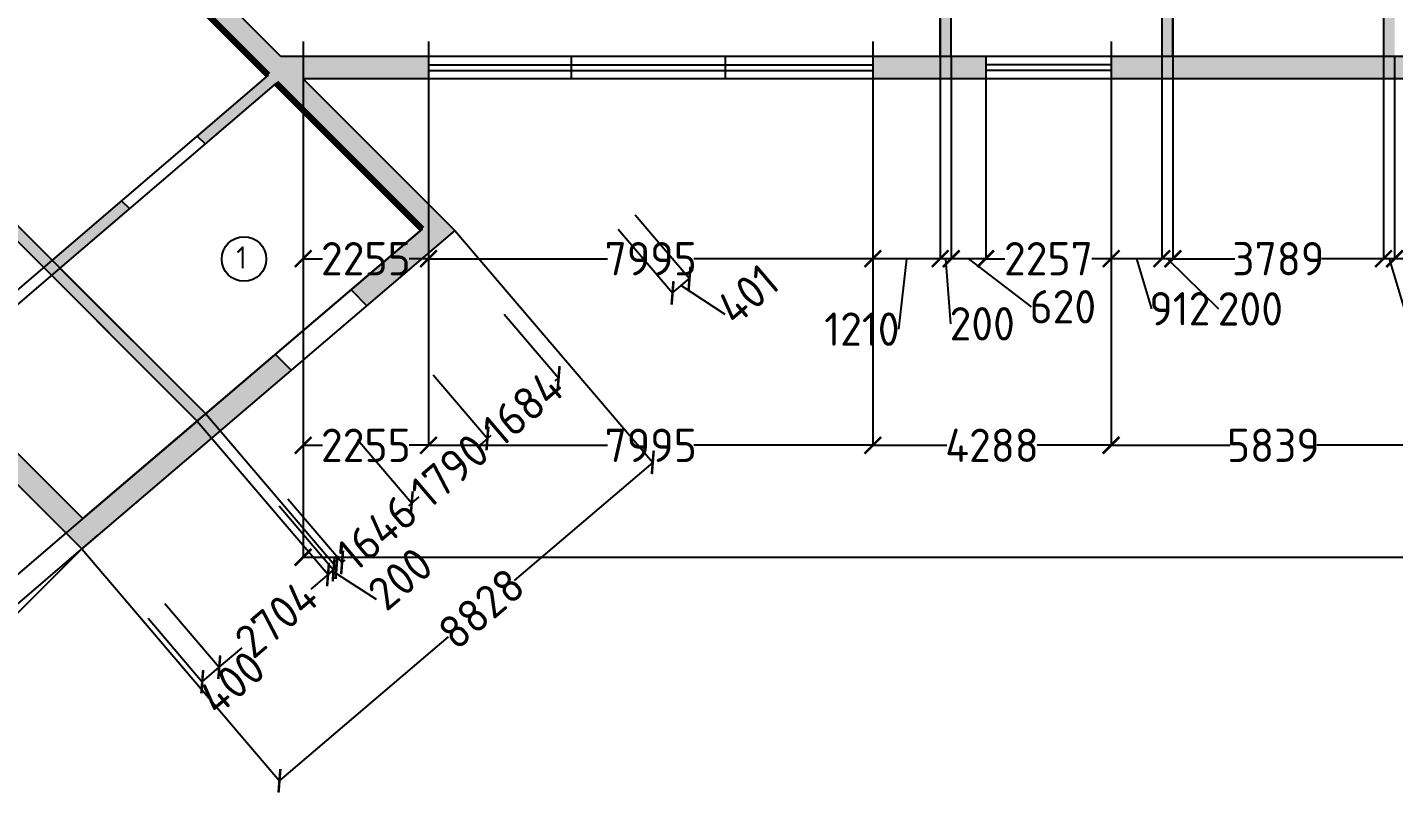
# Model space of a CAD drawing. Header units: millimetres. Extents: x 1 to 862718, y -200795 to 126771.
# Drawn here: x 263907 to 288492, y -80626 to -66857 of the extents above; entities that cross this region are included whole.
import ezdxf

# ---------------------------------------------------------------- set-up
doc = ezdxf.new("R2010")
doc.units = ezdxf.units.MM
doc.header["$MEASUREMENT"] = 0
doc.styles.get("Standard").update_dxf_attribs({"font": 'GOST Common.ttf'})
doc.dimstyles.new('GOST', dxfattribs={"dimtxt": 600, "dimasz": 300, "dimexe": 0.18, "dimexo": 0.0625, "dimgap": 0.09, "dimtad": 0, "dimdec": 0, "dimzin": 0, "dimdsep": 46, "dimtxsty": 'Standard', "dimblk": 'ARCHTICK', "dimcen": 0.09, "dimadec": 0, "dimazin": 0, "dimtfac": 1, "dimtdec": 0, "dimtofl": 0, "dimtmove": 0, "dimatfit": 3, "dimldrblk": 'ARCHTICK', "dimfxl": 1, "dimtolj": 1, "dimtzin": 0, "dimarcsym": 0})

# ---------------------------------------------------------------- blocks, each defined once
blk = doc.blocks.new('_ArchTick')
at = {"color": 0, "linetype": 'ByBlock', "const_width": 0.15}
blk.add_lwpolyline([(-0.5, -0.5), (0.5, 0.5)], dxfattribs=at)
blk = doc.blocks.new('*D70')
at = {"color": 0, "lineweight": -2, "transparency": 16777216}
for p, q in [((264907, -75696), (262274, -77942)), ((265167, -76000), (262533, -78247)), ((262274, -77942), (262534, -78247)), ((262534, -78247), (262728, -78475))]:
    blk.add_line(p, q, dxfattribs=at)
at = {"layer": 'Defpoints', "color": 0, "transparency": 16777216}
for p in [(264907, -75696), (265167, -76000), (262274, -77942)]:
    blk.add_point(p, dxfattribs=at)
at = {"color": 0, "lineweight": -2, "transparency": 16777216, "xscale": 300, "yscale": 300, "zscale": 300}
for p, rotation in [((262274, -77942), 130.4622274920929), ((262534, -78247), 310.4622274920929)]:
    blk.add_blockref('_ArchTick', p, dxfattribs=dict(at, rotation=rotation))
at = {"color": 0, "transparency": 16777216, "insert": (263118, -78931), "char_height": 600, "attachment_point": 5, "rotation": 310.4622}
blk.add_mtext('\\A1;400', dxfattribs=at)
blk = doc.blocks.new('*D71')
at = {"color": 0, "lineweight": -2, "transparency": 16777216}
for p, q in [((264495, -71188), (259874, -75130)), ((259874, -75130), (260567, -75943)), ((264907, -75696), (262273, -77943)), ((262273, -77943), (261580, -77130))]:
    blk.add_line(p, q, dxfattribs=at)
at = {"layer": 'Defpoints', "color": 0, "transparency": 16777216}
for p in [(264495, -71188), (259874, -75130), (264907, -75696)]:
    blk.add_point(p, dxfattribs=at)
at = {"color": 0, "lineweight": -2, "transparency": 16777216, "xscale": 300, "yscale": 300, "zscale": 300}
for p, rotation in [((259874, -75130), 130.4622274923378), ((262273, -77943), 310.4622274923378)]:
    blk.add_blockref('_ArchTick', p, dxfattribs=dict(at, rotation=rotation))
at = {"color": 0, "transparency": 16777216, "insert": (261073, -76536), "char_height": 600, "attachment_point": 5, "rotation": 310.4622}
blk.add_mtext('\\A1;3698', dxfattribs=at)
blk = doc.blocks.new('*D72')
at = {"color": 0, "lineweight": -2, "transparency": 16777216}
for p, q in [((264354, -71047), (259744, -74978)), ((264495, -71188), (259874, -75130)), ((259874, -75130), (259744, -74978)), ((259809, -75054), (259299, -75844)), ((259299, -75844), (259300, -75844))]:
    blk.add_line(p, q, dxfattribs=at)
at = {"layer": 'Defpoints', "color": 0, "transparency": 16777216}
for p in [(264354, -71047), (264495, -71188), (259744, -74978)]:
    blk.add_point(p, dxfattribs=at)
at = {"color": 0, "lineweight": -2, "transparency": 16777216, "xscale": 300, "yscale": 300, "zscale": 300}
for p, rotation in [((259744, -74978), 130.4622274923378), ((259874, -75130), 310.4622274923378)]:
    blk.add_blockref('_ArchTick', p, dxfattribs=dict(at, rotation=rotation))
at = {"color": 0, "transparency": 16777216, "insert": (259669, -76278), "char_height": 600, "attachment_point": 5, "rotation": 310.4622}
blk.add_mtext('\\A1;200', dxfattribs=at)
blk = doc.blocks.new('*D73')
at = {"color": 0, "lineweight": -2, "transparency": 16777216}
for p, q in [((260604, -67581), (256454, -71121)), ((264354, -71047), (259744, -74978)), ((256454, -71120), (257593, -72456)), ((259744, -74978), (258606, -73643))]:
    blk.add_line(p, q, dxfattribs=at)
at = {"layer": 'Defpoints', "color": 0, "transparency": 16777216}
for p in [(260604, -67581), (264354, -71047), (256454, -71120)]:
    blk.add_point(p, dxfattribs=at)
at = {"color": 0, "lineweight": -2, "transparency": 16777216, "xscale": 300, "yscale": 300, "zscale": 300}
for p, rotation in [((256454, -71120), 130.4622274923378), ((259744, -74978), 310.4622274923378)]:
    blk.add_blockref('_ArchTick', p, dxfattribs=dict(at, rotation=rotation))
at = {"color": 0, "transparency": 16777216, "insert": (258099, -73049), "char_height": 600, "attachment_point": 5, "rotation": 310.4622}
blk.add_mtext('\\A1;5070', dxfattribs=at)
blk = doc.blocks.new('*D75')
at = {"color": 0, "lineweight": -2, "transparency": 16777216}
for p, q in [((256426, -67781), (253185, -71021)), ((253186, -71021), (256779, -74614)), ((261645, -79481), (258052, -75887)), ((264886, -76240), (261645, -79481))]:
    blk.add_line(p, q, dxfattribs=at)
at = {"layer": 'Defpoints', "color": 0, "transparency": 16777216}
for p in [(256426, -67780), (253186, -71021), (264886, -76240)]:
    blk.add_point(p, dxfattribs=at)
at = {"color": 0, "lineweight": -2, "transparency": 16777216, "xscale": 300, "yscale": 300, "zscale": 300}
for p, rotation in [((253186, -71021), 135), ((261645, -79481), 315)]:
    blk.add_blockref('_ArchTick', p, dxfattribs=dict(at, rotation=rotation))
at = {"color": 0, "transparency": 16777216, "insert": (257415, -75251), "char_height": 600, "attachment_point": 5, "rotation": 315}
blk.add_mtext('\\A1;11964', dxfattribs=at)
blk = doc.blocks.new('*D100')
at = {"color": 0, "lineweight": -2, "transparency": 16777216}
for p, q in [((288509, -67381), (288509, -71019)), ((289247, -67381), (289247, -71019)), ((289247, -71019), (288509, -71019)), ((288878, -71019), (290104, -71815)), ((290104, -71815), (290104, -71815))]:
    blk.add_line(p, q, dxfattribs=at)
at = {"layer": 'Defpoints', "color": 0, "transparency": 16777216}
for p in [(288509, -67380), (289247, -67380), (288509, -71019)]:
    blk.add_point(p, dxfattribs=at)
at = {"color": 0, "lineweight": -2, "transparency": 16777216, "xscale": 300, "yscale": 300, "zscale": 300, "rotation": 180}
blk.add_blockref('_ArchTick', (288509, -71019), dxfattribs=at)
at = {"color": 0, "lineweight": -2, "transparency": 16777216, "xscale": 300, "yscale": 300, "zscale": 300}
blk.add_blockref('_ArchTick', (289247, -71019), dxfattribs=at)
at = {"color": 0, "transparency": 16777216, "insert": (290673, -71815), "char_height": 600, "attachment_point": 5}
blk.add_mtext('\\A1;738', dxfattribs=at)
blk = doc.blocks.new('*D101')
at = {"color": 0, "lineweight": -2, "transparency": 16777216}
for p, q in [((288309, -67381), (288309, -71019)), ((288509, -67381), (288509, -71019)), ((288509, -71019), (288309, -71019)), ((288409, -71019), (288679, -71919)), ((288679, -71919), (288679, -71919))]:
    blk.add_line(p, q, dxfattribs=at)
at = {"layer": 'Defpoints', "color": 0, "transparency": 16777216}
for p in [(288309, -67380), (288509, -67380), (288309, -71019)]:
    blk.add_point(p, dxfattribs=at)
at = {"color": 0, "lineweight": -2, "transparency": 16777216, "xscale": 300, "yscale": 300, "zscale": 300, "rotation": 180}
blk.add_blockref('_ArchTick', (288309, -71019), dxfattribs=at)
at = {"color": 0, "lineweight": -2, "transparency": 16777216, "xscale": 300, "yscale": 300, "zscale": 300}
blk.add_blockref('_ArchTick', (288509, -71019), dxfattribs=at)
at = {"color": 0, "transparency": 16777216, "insert": (289249, -71919), "char_height": 600, "attachment_point": 5}
blk.add_mtext('\\A1;200', dxfattribs=at)
blk = doc.blocks.new('*D102')
at = {"color": 0, "lineweight": -2, "transparency": 16777216}
for p, q in [((284520, -67381), (284520, -71019)), ((288309, -67381), (288309, -71019)), ((284520, -71019), (285634, -71019)), ((288309, -71019), (287195, -71019))]:
    blk.add_line(p, q, dxfattribs=at)
at = {"layer": 'Defpoints', "color": 0, "transparency": 16777216}
for p in [(284520, -67380), (288309, -67380), (284520, -71019)]:
    blk.add_point(p, dxfattribs=at)
at = {"color": 0, "lineweight": -2, "transparency": 16777216, "xscale": 300, "yscale": 300, "zscale": 300, "rotation": 180}
blk.add_blockref('_ArchTick', (284520, -71019), dxfattribs=at)
at = {"color": 0, "lineweight": -2, "transparency": 16777216, "xscale": 300, "yscale": 300, "zscale": 300}
blk.add_blockref('_ArchTick', (288309, -71019), dxfattribs=at)
at = {"color": 0, "transparency": 16777216, "insert": (286415, -71019), "char_height": 600, "attachment_point": 5}
blk.add_mtext('\\A1;3789', dxfattribs=at)
blk = doc.blocks.new('*D103')
at = {"color": 0, "lineweight": -2, "transparency": 16777216}
for p, q in [((284320, -67381), (284320, -71019)), ((284520, -67381), (284520, -71019)), ((284520, -71019), (284320, -71019)), ((284420, -71019), (285343, -71922)), ((285343, -71922), (285343, -71922))]:
    blk.add_line(p, q, dxfattribs=at)
at = {"layer": 'Defpoints', "color": 0, "transparency": 16777216}
for p in [(284320, -67380), (284520, -67380), (284320, -71019)]:
    blk.add_point(p, dxfattribs=at)
at = {"color": 0, "lineweight": -2, "transparency": 16777216, "xscale": 300, "yscale": 300, "zscale": 300, "rotation": 180}
blk.add_blockref('_ArchTick', (284320, -71019), dxfattribs=at)
at = {"color": 0, "lineweight": -2, "transparency": 16777216, "xscale": 300, "yscale": 300, "zscale": 300}
blk.add_blockref('_ArchTick', (284520, -71019), dxfattribs=at)
at = {"color": 0, "transparency": 16777216, "insert": (285914, -71922), "char_height": 600, "attachment_point": 5}
blk.add_mtext('\\A1;200', dxfattribs=at)
blk = doc.blocks.new('*D104')
at = {"color": 0, "lineweight": -2, "transparency": 16777216}
for p, q in [((283408, -67381), (283408, -71019)), ((284320, -67381), (284320, -71019)), ((284320, -71019), (283408, -71019)), ((283864, -71019), (284134, -71919)), ((284134, -71919), (284135, -71919))]:
    blk.add_line(p, q, dxfattribs=at)
at = {"layer": 'Defpoints', "color": 0, "transparency": 16777216}
for p in [(283408, -67380), (284320, -67380), (283408, -71019)]:
    blk.add_point(p, dxfattribs=at)
at = {"color": 0, "lineweight": -2, "transparency": 16777216, "xscale": 300, "yscale": 300, "zscale": 300, "rotation": 180}
blk.add_blockref('_ArchTick', (283408, -71019), dxfattribs=at)
at = {"color": 0, "lineweight": -2, "transparency": 16777216, "xscale": 300, "yscale": 300, "zscale": 300}
blk.add_blockref('_ArchTick', (284320, -71019), dxfattribs=at)
at = {"color": 0, "transparency": 16777216, "insert": (284645, -71919), "char_height": 600, "attachment_point": 5}
blk.add_mtext('\\A1;912', dxfattribs=at)
blk = doc.blocks.new('*D105')
at = {"color": 0, "lineweight": -2, "transparency": 16777216}
for p, q in [((281151, -67377), (281151, -71019)), ((283408, -67381), (283408, -71019)), ((281151, -71019), (281498, -71019)), ((283408, -71019), (283062, -71019))]:
    blk.add_line(p, q, dxfattribs=at)
at = {"layer": 'Defpoints', "color": 0, "transparency": 16777216}
for p in [(281151, -67377), (283408, -67380), (281151, -71019)]:
    blk.add_point(p, dxfattribs=at)
at = {"color": 0, "lineweight": -2, "transparency": 16777216, "xscale": 300, "yscale": 300, "zscale": 300, "rotation": 180}
blk.add_blockref('_ArchTick', (281151, -71019), dxfattribs=at)
at = {"color": 0, "lineweight": -2, "transparency": 16777216, "xscale": 300, "yscale": 300, "zscale": 300}
blk.add_blockref('_ArchTick', (283408, -71019), dxfattribs=at)
at = {"color": 0, "transparency": 16777216, "insert": (282280, -71019), "char_height": 600, "attachment_point": 5}
blk.add_mtext('\\A1;2257', dxfattribs=at)
blk = doc.blocks.new('*D106')
at = {"color": 0, "lineweight": -2, "transparency": 16777216}
for p, q in [((280531, -67381), (280531, -71019)), ((281151, -67377), (281151, -71019)), ((281151, -71019), (280531, -71019)), ((280841, -71019), (281970, -71884)), ((281970, -71884), (281970, -71884))]:
    blk.add_line(p, q, dxfattribs=at)
at = {"layer": 'Defpoints', "color": 0, "transparency": 16777216}
for p in [(280531, -67380), (281151, -67377), (280531, -71019)]:
    blk.add_point(p, dxfattribs=at)
at = {"color": 0, "lineweight": -2, "transparency": 16777216, "xscale": 300, "yscale": 300, "zscale": 300, "rotation": 180}
blk.add_blockref('_ArchTick', (280531, -71019), dxfattribs=at)
at = {"color": 0, "lineweight": -2, "transparency": 16777216, "xscale": 300, "yscale": 300, "zscale": 300}
blk.add_blockref('_ArchTick', (281151, -71019), dxfattribs=at)
at = {"color": 0, "transparency": 16777216, "insert": (282540, -71884), "char_height": 600, "attachment_point": 5}
blk.add_mtext('\\A1;620', dxfattribs=at)
blk = doc.blocks.new('*D107')
at = {"color": 0, "lineweight": -2, "transparency": 16777216}
for p, q in [((280331, -67381), (280331, -71019)), ((280531, -67381), (280531, -71019)), ((280531, -71019), (280331, -71019)), ((280431, -71019), (280519, -72190)), ((280519, -72190), (280519, -72190))]:
    blk.add_line(p, q, dxfattribs=at)
at = {"layer": 'Defpoints', "color": 0, "transparency": 16777216}
for p in [(280331, -67380), (280531, -67380), (280331, -71019)]:
    blk.add_point(p, dxfattribs=at)
at = {"color": 0, "lineweight": -2, "transparency": 16777216, "xscale": 300, "yscale": 300, "zscale": 300, "rotation": 180}
blk.add_blockref('_ArchTick', (280331, -71019), dxfattribs=at)
at = {"color": 0, "lineweight": -2, "transparency": 16777216, "xscale": 300, "yscale": 300, "zscale": 300}
blk.add_blockref('_ArchTick', (280531, -71019), dxfattribs=at)
at = {"color": 0, "transparency": 16777216, "insert": (281089, -72190), "char_height": 600, "attachment_point": 5}
blk.add_mtext('\\A1;200', dxfattribs=at)
blk = doc.blocks.new('*D108')
at = {"color": 0, "lineweight": -2, "transparency": 16777216}
for p, q in [((279121, -67381), (279121, -71019)), ((280331, -67381), (280331, -71019)), ((280331, -71019), (279121, -71019)), ((279726, -71019), (279584, -72286)), ((279584, -72286), (279584, -72286))]:
    blk.add_line(p, q, dxfattribs=at)
at = {"layer": 'Defpoints', "color": 0, "transparency": 16777216}
for p in [(279121, -67380), (280331, -67380), (279121, -71019)]:
    blk.add_point(p, dxfattribs=at)
at = {"color": 0, "lineweight": -2, "transparency": 16777216, "xscale": 300, "yscale": 300, "zscale": 300, "rotation": 180}
blk.add_blockref('_ArchTick', (279121, -71019), dxfattribs=at)
at = {"color": 0, "lineweight": -2, "transparency": 16777216, "xscale": 300, "yscale": 300, "zscale": 300}
blk.add_blockref('_ArchTick', (280331, -71019), dxfattribs=at)
at = {"color": 0, "transparency": 16777216, "insert": (278924, -72286), "char_height": 600, "attachment_point": 5}
blk.add_mtext('\\A1;1210', dxfattribs=at)
blk = doc.blocks.new('*D109')
at = {"color": 0, "lineweight": -2, "transparency": 16777216}
for p, q in [((279121, -67381), (279121, -71019)), ((271126, -67781), (271126, -71019)), ((271126, -71019), (274345, -71019)), ((279121, -71019), (275902, -71019))]:
    blk.add_line(p, q, dxfattribs=at)
at = {"layer": 'Defpoints', "color": 0, "transparency": 16777216}
for p in [(279121, -67380), (271126, -67780), (271126, -71019)]:
    blk.add_point(p, dxfattribs=at)
at = {"color": 0, "lineweight": -2, "transparency": 16777216, "xscale": 300, "yscale": 300, "zscale": 300, "rotation": 180}
blk.add_blockref('_ArchTick', (271126, -71019), dxfattribs=at)
at = {"color": 0, "lineweight": -2, "transparency": 16777216, "xscale": 300, "yscale": 300, "zscale": 300}
blk.add_blockref('_ArchTick', (279121, -71019), dxfattribs=at)
at = {"color": 0, "transparency": 16777216, "insert": (275124, -71019), "char_height": 600, "attachment_point": 5}
blk.add_mtext('\\A1;7995', dxfattribs=at)
blk = doc.blocks.new('*D110')
at = {"color": 0, "lineweight": -2, "transparency": 16777216}
for p, q in [((268871, -67781), (268871, -71019)), ((271126, -67781), (271126, -71019)), ((268871, -71019), (269219, -71019)), ((271126, -71019), (270779, -71019))]:
    blk.add_line(p, q, dxfattribs=at)
at = {"layer": 'Defpoints', "color": 0, "transparency": 16777216}
for p in [(268871, -67780), (271126, -67780), (268871, -71019)]:
    blk.add_point(p, dxfattribs=at)
at = {"color": 0, "lineweight": -2, "transparency": 16777216, "xscale": 300, "yscale": 300, "zscale": 300, "rotation": 180}
blk.add_blockref('_ArchTick', (268871, -71019), dxfattribs=at)
at = {"color": 0, "lineweight": -2, "transparency": 16777216, "xscale": 300, "yscale": 300, "zscale": 300}
blk.add_blockref('_ArchTick', (271126, -71019), dxfattribs=at)
at = {"color": 0, "transparency": 16777216, "insert": (269999, -71019), "char_height": 600, "attachment_point": 5}
blk.add_mtext('\\A1;2255', dxfattribs=at)
blk = doc.blocks.new('*D121')
at = {"color": 0, "lineweight": -2, "transparency": 16777216}
for p, q in [((283408, -67109), (283408, -74377)), ((289247, -67113), (289247, -74377)), ((283408, -74376), (285548, -74376)), ((289247, -74376), (287108, -74376))]:
    blk.add_line(p, q, dxfattribs=at)
at = {"layer": 'Defpoints', "color": 0, "transparency": 16777216}
for p in [(283408, -67109), (289247, -67112), (283408, -74376)]:
    blk.add_point(p, dxfattribs=at)
at = {"color": 0, "lineweight": -2, "transparency": 16777216, "xscale": 300, "yscale": 300, "zscale": 300, "rotation": 180}
blk.add_blockref('_ArchTick', (283408, -74376), dxfattribs=at)
at = {"color": 0, "lineweight": -2, "transparency": 16777216, "xscale": 300, "yscale": 300, "zscale": 300}
blk.add_blockref('_ArchTick', (289247, -74376), dxfattribs=at)
at = {"color": 0, "transparency": 16777216, "insert": (286328, -74376), "char_height": 600, "attachment_point": 5}
blk.add_mtext('\\A1;5839', dxfattribs=at)
blk = doc.blocks.new('*D122')
at = {"color": 0, "lineweight": -2, "transparency": 16777216}
for p, q in [((279121, -67112.5625), (279121, -74376.68)), ((283408.5, -67109.0625), (283408.5, -74376.68)), ((279121, -74376.5), (280454.66, -74376.5)), ((283408.5, -74376.5), (282074.84, -74376.5))]:
    blk.add_line(p, q, dxfattribs=at)
at = {"layer": 'Defpoints', "color": 0, "transparency": 16777216}
for p in [(279121, -67112.5), (283408.5, -67109), (279121, -74376.5)]:
    blk.add_point(p, dxfattribs=at)
at = {"color": 0, "lineweight": -2, "transparency": 16777216, "xscale": 300, "yscale": 300, "zscale": 300, "rotation": 180}
blk.add_blockref('_ArchTick', (279121, -74376.5), dxfattribs=at)
at = {"color": 0, "lineweight": -2, "transparency": 16777216, "xscale": 300, "yscale": 300, "zscale": 300}
blk.add_blockref('_ArchTick', (283408.5, -74376.5), dxfattribs=at)
at = {"color": 0, "transparency": 16777216, "insert": (281264.75, -74376.5), "char_height": 600, "attachment_point": 5}
blk.add_mtext('\\A1;4288', dxfattribs=at)
blk = doc.blocks.new('*D123')
at = {"color": 0, "lineweight": -2, "transparency": 16777216}
for p, q in [((271126, -67113), (271126, -74377)), ((279121, -67113), (279121, -74377)), ((271126, -74376), (274345, -74376)), ((279121, -74376), (275902, -74376))]:
    blk.add_line(p, q, dxfattribs=at)
at = {"layer": 'Defpoints', "color": 0, "transparency": 16777216}
for p in [(271126, -67112), (279121, -67112), (271126, -74376)]:
    blk.add_point(p, dxfattribs=at)
at = {"color": 0, "lineweight": -2, "transparency": 16777216, "xscale": 300, "yscale": 300, "zscale": 300, "rotation": 180}
blk.add_blockref('_ArchTick', (271126, -74376), dxfattribs=at)
at = {"color": 0, "lineweight": -2, "transparency": 16777216, "xscale": 300, "yscale": 300, "zscale": 300}
blk.add_blockref('_ArchTick', (279121, -74376), dxfattribs=at)
at = {"color": 0, "transparency": 16777216, "insert": (275124, -74376), "char_height": 600, "attachment_point": 5}
blk.add_mtext('\\A1;7995', dxfattribs=at)
blk = doc.blocks.new('*D124')
at = {"color": 0, "lineweight": -2, "transparency": 16777216}
for p, q in [((268871, -67113), (268871, -74377)), ((271126, -67113), (271126, -74377)), ((268871, -74376), (269219, -74376)), ((271126, -74376), (270779, -74376))]:
    blk.add_line(p, q, dxfattribs=at)
at = {"layer": 'Defpoints', "color": 0, "transparency": 16777216}
for p in [(268871, -67112), (271126, -67112), (268871, -74376)]:
    blk.add_point(p, dxfattribs=at)
at = {"color": 0, "lineweight": -2, "transparency": 16777216, "xscale": 300, "yscale": 300, "zscale": 300, "rotation": 180}
blk.add_blockref('_ArchTick', (268871, -74376), dxfattribs=at)
at = {"color": 0, "lineweight": -2, "transparency": 16777216, "xscale": 300, "yscale": 300, "zscale": 300}
blk.add_blockref('_ArchTick', (271126, -74376), dxfattribs=at)
at = {"color": 0, "transparency": 16777216, "insert": (269999, -74376), "char_height": 600, "attachment_point": 5}
blk.add_mtext('\\A1;2255', dxfattribs=at)
blk = doc.blocks.new('*D125')
at = {"color": 0, "lineweight": -2, "transparency": 16777216}
for p, q in [((268871, -67781), (268871, -76390)), ((310708, -67781), (310708, -76390)), ((268871, -76390), (288829, -76390)), ((310708, -76390), (290749, -76390))]:
    blk.add_line(p, q, dxfattribs=at)
at = {"layer": 'Defpoints', "color": 0, "transparency": 16777216}
for p in [(268871, -67780), (310708, -67780), (268871, -76390)]:
    blk.add_point(p, dxfattribs=at)
at = {"color": 0, "lineweight": -2, "transparency": 16777216, "xscale": 300, "yscale": 300, "zscale": 300, "rotation": 180}
blk.add_blockref('_ArchTick', (268871, -76390), dxfattribs=at)
at = {"color": 0, "lineweight": -2, "transparency": 16777216, "xscale": 300, "yscale": 300, "zscale": 300}
blk.add_blockref('_ArchTick', (310708, -76390), dxfattribs=at)
at = {"color": 0, "transparency": 16777216, "insert": (289789, -76390), "char_height": 600, "attachment_point": 5}
blk.add_mtext('\\A1;41836', dxfattribs=at)
blk = doc.blocks.new('*D126')
at = {"color": 0, "lineweight": -2, "transparency": 16777216}
for p, q in [((266384, -77223), (267361, -78368)), ((266079, -77484), (267055, -78629)), ((267055, -78629), (267361, -78368))]:
    blk.add_line(p, q, dxfattribs=at)
at = {"layer": 'Defpoints', "color": 0, "transparency": 16777216}
for p in [(266384, -77223), (266079, -77484), (267361, -78368)]:
    blk.add_point(p, dxfattribs=at)
at = {"color": 0, "lineweight": -2, "transparency": 16777216, "xscale": 300, "yscale": 300, "zscale": 300}
for p, rotation in [((267361, -78368), 40.46222749209307), ((267055, -78629), 220.4622274920931)]:
    blk.add_blockref('_ArchTick', p, dxfattribs=dict(at, rotation=rotation))
at = {"color": 0, "transparency": 16777216, "insert": (267588, -78646), "char_height": 600, "attachment_point": 5, "rotation": 40.4622}
blk.add_mtext('\\A1;400', dxfattribs=at)
blk = doc.blocks.new('*D127')
at = {"color": 0, "lineweight": -2, "transparency": 16777216}
for p, q in [((268441, -75468), (269419, -76614)), ((269419, -76614), (269006, -76966)), ((266384, -77223), (267361, -78369)), ((267361, -78369), (267774, -78017))]:
    blk.add_line(p, q, dxfattribs=at)
at = {"layer": 'Defpoints', "color": 0, "transparency": 16777216}
for p in [(268441, -75468), (269419, -76614), (266384, -77223)]:
    blk.add_point(p, dxfattribs=at)
at = {"color": 0, "lineweight": -2, "transparency": 16777216, "xscale": 300, "yscale": 300, "zscale": 300}
for p, rotation in [((269419, -76614), 40.46222749188683), ((267361, -78369), 220.4622274918868)]:
    blk.add_blockref('_ArchTick', p, dxfattribs=dict(at, rotation=rotation))
at = {"color": 0, "transparency": 16777216, "insert": (268390, -77492), "char_height": 600, "attachment_point": 5, "rotation": 40.4622}
blk.add_mtext('\\A1;2704', dxfattribs=at)
blk = doc.blocks.new('*D128')
at = {"color": 0, "lineweight": -2, "transparency": 16777216}
for p, q in [((266965, -73941), (269319, -76700)), ((267118, -73811), (269471, -76570)), ((269318, -76700), (269471, -76570)), ((269395, -76635), (270184, -77145)), ((270184, -77145), (270185, -77145))]:
    blk.add_line(p, q, dxfattribs=at)
at = {"layer": 'Defpoints', "color": 0, "transparency": 16777216}
for p in [(266965, -73941), (267118, -73811), (269471, -76570)]:
    blk.add_point(p, dxfattribs=at)
at = {"color": 0, "lineweight": -2, "transparency": 16777216, "xscale": 300, "yscale": 300, "zscale": 300}
for p, rotation in [((269318, -76700), 220.4622274918884), ((269471, -76570), 40.46222749188841)]:
    blk.add_blockref('_ArchTick', p, dxfattribs=dict(at, rotation=rotation))
at = {"color": 0, "transparency": 16777216, "insert": (270618, -76775), "char_height": 600, "attachment_point": 5, "rotation": 40.4622}
blk.add_mtext('\\A1;200', dxfattribs=at)
blk = doc.blocks.new('*D129')
at = {"color": 0, "lineweight": -2, "transparency": 16777216}
for p, q in [((269847, -74270), (270824, -75416)), ((268594, -75338), (269572, -76484)), ((270824, -75416), (270768, -75463)), ((269571, -76484), (269627, -76436))]:
    blk.add_line(p, q, dxfattribs=at)
at = {"layer": 'Defpoints', "color": 0, "transparency": 16777216}
for p in [(269847, -74270), (268594, -75338), (270824, -75416)]:
    blk.add_point(p, dxfattribs=at)
at = {"color": 0, "lineweight": -2, "transparency": 16777216, "xscale": 300, "yscale": 300, "zscale": 300}
for p, rotation in [((270824, -75416), 40.46222749188683), ((269571, -76484), 220.4622274918868)]:
    blk.add_blockref('_ArchTick', p, dxfattribs=dict(at, rotation=rotation))
at = {"color": 0, "transparency": 16777216, "insert": (270198, -75950), "char_height": 600, "attachment_point": 5, "rotation": 40.4622}
blk.add_mtext('\\A1;1646', dxfattribs=at)
blk = doc.blocks.new('*D130')
at = {"color": 0, "lineweight": -2, "transparency": 16777216}
for p, q in [((271208, -73108), (272186, -74254)), ((269847, -74270), (270824, -75416)), ((272186, -74254), (272053, -74368)), ((270824, -75416), (270957, -75302))]:
    blk.add_line(p, q, dxfattribs=at)
at = {"layer": 'Defpoints', "color": 0, "transparency": 16777216}
for p in [(271208, -73108), (269847, -74270), (272186, -74254)]:
    blk.add_point(p, dxfattribs=at)
at = {"color": 0, "lineweight": -2, "transparency": 16777216, "xscale": 300, "yscale": 300, "zscale": 300}
for p, rotation in [((272186, -74254), 40.46222749188683), ((270824, -75416), 220.4622274918868)]:
    blk.add_blockref('_ArchTick', p, dxfattribs=dict(at, rotation=rotation))
at = {"color": 0, "transparency": 16777216, "insert": (271505, -74835), "char_height": 600, "attachment_point": 5, "rotation": 40.4622}
blk.add_mtext('\\A1;1790', dxfattribs=at)
blk = doc.blocks.new('*D131')
at = {"color": 0, "lineweight": -2, "transparency": 16777216}
for p, q in [((272490, -72015), (273467, -73161)), ((271208, -73108), (272186, -74254)), ((273467, -73161), (273397, -73221)), ((272186, -74254), (272256, -74194))]:
    blk.add_line(p, q, dxfattribs=at)
at = {"layer": 'Defpoints', "color": 0, "transparency": 16777216}
for p in [(272490, -72015), (271208, -73108), (273467, -73161)]:
    blk.add_point(p, dxfattribs=at)
at = {"color": 0, "lineweight": -2, "transparency": 16777216, "xscale": 300, "yscale": 300, "zscale": 300}
for p, rotation in [((273467, -73161), 40.46222749188683), ((272186, -74254), 220.4622274918868)]:
    blk.add_blockref('_ArchTick', p, dxfattribs=dict(at, rotation=rotation))
at = {"color": 0, "transparency": 16777216, "insert": (272826, -73708), "char_height": 600, "attachment_point": 5, "rotation": 40.4622}
blk.add_mtext('\\A1;1684', dxfattribs=at)
blk = doc.blocks.new('*D132')
at = {"color": 0, "lineweight": -2, "transparency": 16777216}
for p, q in [((274845, -70228), (275822, -71374)), ((274539, -70488), (275517, -71634)), ((275517, -71634), (275822, -71374)), ((275669, -71504), (276459, -72014)), ((276459, -72014), (276459, -72014))]:
    blk.add_line(p, q, dxfattribs=at)
at = {"layer": 'Defpoints', "color": 0, "transparency": 16777216}
for p in [(274844, -70228), (274539, -70488), (275822, -71374)]:
    blk.add_point(p, dxfattribs=at)
at = {"color": 0, "lineweight": -2, "transparency": 16777216, "xscale": 300, "yscale": 300, "zscale": 300}
for p, rotation in [((275822, -71374), 40.46222749188668), ((275517, -71634), 220.4622274918867)]:
    blk.add_blockref('_ArchTick', p, dxfattribs=dict(at, rotation=rotation))
at = {"color": 0, "transparency": 16777216, "insert": (276870, -71663), "char_height": 600, "attachment_point": 5, "rotation": 40.4622}
blk.add_mtext('\\A1;401', dxfattribs=at)
blk = doc.blocks.new('*D133')
at = {"color": 0, "lineweight": -2, "transparency": 16777216}
for p, q in [((271602, -70512), (275161, -74684)), ((275161, -74684), (272670, -76808)), ((264886, -76240), (268445, -80413)), ((268444, -80412), (271483, -77821))]:
    blk.add_line(p, q, dxfattribs=at)
at = {"layer": 'Defpoints', "color": 0, "transparency": 16777216}
for p in [(271602, -70512), (275161, -74684), (264886, -76240)]:
    blk.add_point(p, dxfattribs=at)
at = {"color": 0, "lineweight": -2, "transparency": 16777216, "xscale": 300, "yscale": 300, "zscale": 300}
for p, rotation in [((275161, -74684), 40.46222749209265), ((268444, -80412), 220.4622274920926)]:
    blk.add_blockref('_ArchTick', p, dxfattribs=dict(at, rotation=rotation))
at = {"color": 0, "transparency": 16777216, "insert": (272076, -77314), "char_height": 600, "attachment_point": 5, "rotation": 40.4622}
blk.add_mtext('\\A1;8828', dxfattribs=at)

msp = doc.modelspace()

# ---------------------------------------------------------------- hatches: boundary and pattern name
at = {"true_color": 0x636466}
h = msp.add_hatch(color=251, dxfattribs=at)
h.dxf.hatch_style = 1
h.paths.add_polyline_path([(299231.5, -57667), (296507.5, -57667), (293751.5, -57667), (293751.5, -58067), (299231.5, -58067)], flags=17)
h.paths.add_polyline_path([(296507.5, -60993.2), (296307.5, -60993.2), (296307.5, -67380.5), (296507.5, -67380.5)], flags=17)
h.paths.add_polyline_path([(300507.5, -60993.2), (300307.5, -60993.2), (300307.5, -67380.5), (300507.5, -67380.5)], flags=17)
h.paths.add_polyline_path([(304507.5, -64391.5), (304309.1, -64391.5), (304309.1, -67380.5), (304507.5, -67380.5)], flags=17)
h.paths.add_polyline_path([(302921, -60591), (302721, -60591), (302721, -64829.5), (304307.5, -64829.5), (304307.5, -64629.5), (302921, -64629.5)], flags=17)
h.paths.add_polyline_path([(310307.5, -62952.5), (304507.5, -62952.5), (304507.5, -63152.5), (307514, -63152.5), (310307.5, -63152.5)], flags=17)
h.paths.add_polyline_path([(304307.5, -57667), (301031.5, -57667), (301031.5, -58067), (304307.5, -58067)], flags=17)
h.paths.add_polyline_path([(304507.5, -55379.5), (304307.5, -55379.5), (304307.5, -57667), (304307.5, -58067), (304307.5, -58244.5), (304507.5, -58244.5)], flags=17)
h.paths.add_polyline_path([(310307.5, -59180.5), (304507.5, -59180.5), (304507.5, -59044.5), (304307.7, -59044.5), (304307.9, -59561.5), (304507.5, -59561.5), (304507.5, -59380.5), (310307.5, -59380.5)], flags=17)
h.paths.add_polyline_path([(299023.4, -60591), (293566.5, -60591), (293566.6, -60993.2), (296307.5, -60993.2), (299023.5, -60993.2)], flags=17)
h.paths.add_polyline_path([(300891.4, -60591), (299923.4, -60591), (299923.5, -60993.2), (300891.5, -60993.2)], flags=17)
h.paths.add_polyline_path([(302721, -60591), (301791.4, -60591), (301791.5, -60993.2), (302721, -60993.2)], flags=17)
h.paths.add_polyline_path([(292851.5, -57667), (292507.5, -57667), (292007.5, -57667), (292007.5, -58067), (292851.5, -58067)], flags=17)
h.paths.add_polyline_path([(292507.5, -55377.5), (292307.5, -55377.4), (292307.5, -57667), (292507.5, -57667)], flags=17)
h.paths.add_polyline_path([(296507.5, -55378.2), (296307.5, -55378.1), (296307.5, -57667), (296507.5, -57667)], flags=17)
h.paths.add_polyline_path([(291107.5, -57667), (288509.1, -57667), (288509.1, -58067), (291107.5, -58067)])
h.paths.add_polyline_path([(288509.1, -55376.8), (288309.1, -55376.8), (288309.1, -58067), (288509.1, -58067), (288509.1, -57667)])
h.paths.add_polyline_path([(288309.1, -56980.3), (276322.9, -56982.2), (276322.9, -57382.2), (288309.1, -57380.3)], flags=17)
h.paths.add_polyline_path([(274422.9, -59380.5), (264307.5, -59380.5), (264307.5, -59270.5), (263907.5, -59270.5), (263907.5, -63382.5), (268243, -67718.1), (271013.2, -70488.2), (269731.9, -71581.1), (270015.6, -71864.8), (271602.2, -70511.5), (268871.2, -67780.5), (271126.5, -67780.5), (271126.5, -67380.5), (268471.2, -67380.5), (264307.5, -63216.8), (264307.5, -59780.5), (274422.9, -59780.5)])
h.paths.add_polyline_path([(280531.1, -59380.5), (280331.1, -59380.5), (280331.1, -67380.5), (280531.1, -67380.5), (280531.1, -63977)])
h.paths.add_polyline_path([(280331.1, -59380.5), (276323, -59380.5), (276323, -59780.5), (280331.1, -59780.5)])
h.paths.add_polyline_path([(282950.5, -60591), (280531.1, -60591), (280531.1, -60993.2), (282950.5, -60993.2)])
h.paths.add_polyline_path([(284990.1, -60591), (283850.5, -60591), (283850.5, -60993.2), (284990.1, -60993.2)])
h.paths.add_polyline_path([(284520.1, -60993.2), (284320.1, -60993.2), (284320.1, -63777), (284320.1, -63977), (284320.1, -67380.5), (284520.1, -67380.5), (284520.1, -63977)])
h.paths.add_polyline_path([(291220, -60591), (285890.1, -60591), (285890.1, -60993.2), (288309.1, -60993.2), (291220, -60993.2)])
h.paths.add_polyline_path([(288509.1, -60993.2), (288309.1, -60993.2), (288309.1, -63777), (288131, -63777), (288131, -63977), (288309.1, -63977), (288309.1, -67380.5), (288509.1, -67380.5)])
h.paths.add_polyline_path([(287231, -63777), (284520.1, -63777), (284520.1, -63977), (287231, -63977)])
h.paths.add_polyline_path([(284320.1, -63777), (281590.5, -63777), (281590.6, -63977), (284320.1, -63977)])
h.paths.add_polyline_path([(280690.5, -63777), (280531.1, -63777), (280531.1, -63977), (280690.6, -63977)])
h.paths.add_polyline_path([(292507.5, -60993.2), (292307.5, -60993.2), (292307.5, -67380.5), (292507.5, -67380.5)], flags=17)
h.paths.add_polyline_path([(292666.5, -60591), (292119.9, -60591), (292120, -60993.2), (292307.5, -60993.2), (292666.6, -60993.2)], flags=17)
h.paths.add_polyline_path([(281151.3, -67380.5), (279121, -67380.5), (279121, -67780.5), (281151.3, -67780.5)])
h.paths.add_polyline_path([(289247.3, -67380.5), (288509.1, -67380.5), (283408.5, -67380.5), (283408.5, -67780.5), (289247.3, -67780.5)])
h.paths.add_polyline_path([(256791.8, -58503), (256591.8, -58503), (256591.8, -60199.5), (256791.8, -60199.5)], flags=17)
h.paths.add_polyline_path([(259904.5, -58303), (252307.5, -58303), (252307.5, -58503), (256591.8, -58503), (259904.5, -58503)], flags=17)
h.paths.add_polyline_path([(261420, -55380.5), (261220, -55380.5), (261220, -58303), (260804.5, -58303), (260804.5, -58503), (261420, -58503)], flags=17)
h.paths.add_polyline_path([(256791.8, -60999.5), (256591.8, -60999.5), (256591.8, -61262), (252307.5, -61262), (252307.5, -61462), (256591.8, -61462), (256591.8, -63158.5), (256791.8, -63158.5)], flags=17)
h.paths.add_polyline_path([(256791.8, -63958.5), (256591.8, -63958.5), (256591.8, -64221), (252307.5, -64221), (252307.5, -64421), (256591.8, -64421), (256591.8, -66318), (256791.8, -66318)], flags=17)
h.paths.add_polyline_path([(256791.8, -67118), (256591.8, -67118), (256591.8, -67380.5), (256791.8, -67380.5)], flags=17)
h.paths.add_polyline_path([(256791.8, -67580.5), (260604.5, -67580.5), (260781.7, -67757.8), (260923.2, -67616.3), (260687.3, -67380.5), (256591.8, -67380.5), (256591.8, -67380.5), (252307.5, -67380.5), (252307.5, -55380.5), (253939, -55380.5), (253939, -54980.5), (251907.5, -54980.5), (251907.5, -67780.5), (256426.1, -67780.5), (264885.8, -76240.2), (268653.9, -73026.3), (268370.1, -72742.6), (264907.4, -75696.1)])
h.paths.add_polyline_path([(264494.9, -71188.1), (261559.6, -68252.7), (261418.1, -68394.2), (266965, -73941), (267117.7, -73810.8)], flags=17)
h.paths.add_polyline_path([(265745.6, -70118), (265604.1, -69976.6), (264353.6, -71046.8), (264494.9, -71188.1)], flags=17)
h.paths.add_polyline_path([(268384.9, -67859.9), (268243, -67718.1), (266963.7, -68812.9), (267105.4, -68954.6)], flags=17)
h.paths.add_polyline_path([(307714, -63152.5), (307514, -63152.5), (307514, -66425), (307714, -66425)], flags=17)
h.paths.add_polyline_path([(307714, -67225), (307514, -67225), (307514, -67380.5), (307714, -67380.5)], flags=17)
h.paths.add_polyline_path([(304307.5, -63491.5), (304507.5, -63491.5), (304507.5, -62952.5), (304507.5, -60461.5), (304307.5, -60461.5)])
h.paths.add_polyline_path([(267341, -45380.5), (267341, -44980.5), (263907.6, -44980.5), (263906.2, -54980.5), (258143.5, -54980.5), (258143.5, -55380.5), (263907.5, -55380.5), (263907.5, -57470.5), (264307.2, -57470.5), (264307.2, -57384.1), (274422.9, -57382.5), (274422.9, -56982.5), (264307.5, -56984.1), (264307.5, -55380.5), (264307.5, -45380.5)])
h = msp.add_hatch(color=251, dxfattribs=at)
h.dxf.hatch_style = 1
h.paths.add_polyline_path([(289213.3, -54976.6), (288709, -54976.7), (288707.4, -44980.5), (285273.5, -44980.5), (285273.5, -45380.5), (288307.5, -45380.5), (288309.1, -55376.8), (289213.3, -55376.6)])
h.paths.add_polyline_path([(260513.7, -63546.7), (260993.7, -63546.7), (260993.7, -62664.9), (260513.7, -62664.9)], flags=9)
h.paths.add_polyline_path([(289873.5, -57031.7), (290633.5, -57031.7), (290633.5, -56149.9), (289873.5, -56149.9)], flags=9)
h.paths.add_polyline_path([(293762, -56990.7), (294562, -56990.7), (294562, -56108.9), (293762, -56108.9)], flags=9)
h.paths.add_polyline_path([(299700.5, -56941.2), (300460.5, -56941.2), (300460.5, -56059.4), (299700.5, -56059.4)], flags=9)
h.paths.add_polyline_path([(306929.5, -57690.2), (307689.5, -57690.2), (307689.5, -56808.4), (306929.5, -56808.4)], flags=9)
h.paths.add_polyline_path([(306884, -61657.7), (307564, -61657.7), (307564, -60775.9), (306884, -60775.9)], flags=9)
h.paths.add_polyline_path([(308622.5, -66058.7), (309382.5, -66058.7), (309382.5, -65176.9), (308622.5, -65176.9)], flags=9)
h.paths.add_polyline_path([(305501.5, -66122.2), (306181.5, -66122.2), (306181.5, -65240.4), (305501.5, -65240.4)], flags=9)
h.paths.add_polyline_path([(301801.5, -66382.7), (302481.5, -66382.7), (302481.5, -65500.9), (301801.5, -65500.9)], flags=9)
h.paths.add_polyline_path([(298054.5, -64935.2), (298734.5, -64935.2), (298734.5, -64053.4), (298054.5, -64053.4)], flags=9)
h.paths.add_polyline_path([(294025, -64812.2), (294705, -64812.2), (294705, -63930.4), (294025, -63930.4)], flags=9)
h.paths.add_polyline_path([(289926.5, -64752.7), (290606.5, -64752.7), (290606.5, -63870.9), (289926.5, -63870.9)], flags=9)
h.paths.add_polyline_path([(285917.5, -66125.7), (286637.5, -66125.7), (286637.5, -65243.9), (285917.5, -65243.9)], flags=9)
h.paths.add_polyline_path([(281953.5, -66021.7), (282633.5, -66021.7), (282633.5, -65139.9), (281953.5, -65139.9)], flags=9)
h.paths.add_polyline_path([(285925.5, -63018.2), (286605.5, -63018.2), (286605.5, -62136.4), (285925.5, -62136.4)], flags=9)
h.paths.add_polyline_path([(282004.5, -62923.2), (282604.5, -62923.2), (282604.5, -62041.4), (282004.5, -62041.4)], flags=9)
h.paths.add_polyline_path([(272287, -63964.2), (272967, -63964.2), (272967, -63082.4), (272287, -63082.4)], flags=9)
h.paths.add_polyline_path([(275321.5, -58971.2), (275801.5, -58971.2), (275801.5, -58089.4), (275321.5, -58089.4)], flags=9)
h.paths.add_polyline_path([(275222.5, -51662.2), (275702.5, -51662.2), (275702.5, -50780.4), (275222.5, -50780.4)], flags=9)
h.paths.add_polyline_path([(256395.5, -57282.7), (256875.5, -57282.7), (256875.5, -56400.9), (256395.5, -56400.9)], flags=9)
h.paths.add_polyline_path([(254088, -60283.2), (254568, -60283.2), (254568, -59401.4), (254088, -59401.4)], flags=9)
h.paths.add_polyline_path([(254068.5, -66344.7), (254548.5, -66344.7), (254548.5, -65462.9), (254068.5, -65462.9)], flags=9)
h.paths.add_polyline_path([(254017, -63388.2), (254537, -63388.2), (254537, -62506.4), (254017, -62506.4)], flags=9)
h.paths.add_polyline_path([(262285.5, -72064.2), (262765.5, -72064.2), (262765.5, -71182.4), (262285.5, -71182.4)], flags=9)
h.paths.add_polyline_path([(267526, -71419.2), (267926, -71419.2), (267926, -70537.4), (267526, -70537.4)], flags=9)

# ---------------------------------------------------------------- linework, layer by layer
at = {"color": 18, "true_color": 0x000000}
for p, q in [((280331.1, -67380.5), (280331.1, -59380.5)), ((280531.1, -67380.5), (280531.1, -59380.5)), ((268471.2, -67380.5), (264307.5, -63216.8)), ((284320.1, -63977), (284320.1, -67380.5)), ((284520.1, -63977), (284520.1, -67380.5)), ((288309.1, -63977), (288309.1, -67380.5)), ((256791.8, -67580.5), (264907.4, -75696.1)), ((256791.8, -67580.5), (264907.4, -75696.1)), ((260604.5, -67580.5), (266965, -73941)), ((260687.3, -67380.5), (267117.7, -73810.8)), ((271126.5, -67380.5), (271126.5, -67780.5)), ((273692.5, -67380.5), (273692.5, -67780.5)), ((276464.5, -67380.5), (276464.5, -67780.5)), ((279121, -67380.5), (279121, -67780.5)), ((281151.3, -67377), (281151.3, -67777)), ((283408.5, -67377), (283408.5, -67777)), ((268243, -67718.1), (264353.6, -71046.8)), ((268384.9, -67859.9), (264494.9, -71188.1)), ((266963.9, -68813.1), (267105.4, -68954.6)), ((265604.1, -69976.6), (265745.6, -70118)), ((271013.2, -70488.2), (264907.4, -75696.1)), ((264907.4, -75696.1), (271013.2, -70488.2)), ((269731.9, -71581.1), (270015.6, -71864.8)), ((268370.1, -72742.6), (268653.9, -73026.3))]:
    msp.add_line(p, q, dxfattribs=at)
at = {"color": 18, "lineweight": 200, "true_color": 0x000000}
for p, q in [((268243, -67718.1), (263907.5, -63382.5)), ((271013.2, -70488.2), (268384.9, -67859.9))]:
    msp.add_line(p, q, dxfattribs=at)
at = {"color": 152, "true_color": 0x2776bb}
for p, q in [((271126.5, -67530.5), (279121, -67530.5)), ((281151.3, -67527), (283408.5, -67527)), ((271126.5, -67630.5), (279121, -67630.5)), ((281151.3, -67627), (283408.5, -67627))]:
    msp.add_line(p, q, dxfattribs=at)
at = {"color": 18, "true_color": 0x000000}
for points in [[(268871.2, -67780.5), (271602.2, -70511.5), (264885.8, -76240.2), (256426.1, -67780.5), (251907.5, -67780.5), (251907.5, -54980.5), (263906.2, -54980.5), (263907.6, -44980.5), (288707.4, -44980.5), (288709, -54976.7), (310707.5, -54973.6), (310707.5, -67780.5)], [(280531.1, -63977), (284320.1, -63977), (284320.1, -67380.5), (280531.1, -67380.5)], [(284520.1, -63977), (288309.1, -63977), (288309.1, -67380.5), (284520.1, -67380.5)]]:
    msp.add_lwpolyline(points, close=True, dxfattribs=at)
for points in [[(264306.2, -55380.5), (264307.5, -45380.5), (288307.5, -45380.5), (288309.1, -55376.8), (310307.5, -55373.6), (310307.5, -67380.5), (268471.2, -67380.5)], [(264306.2, -55380.5), (264307.5, -55380.5), (264307.5, -45380.5), (288307.5, -45380.5), (288308.9, -55376.8), (310307.5, -55380.5), (310307.5, -67380.5), (268471.2, -67380.5)], [(264307.5, -63216.8), (264307.5, -59780.5), (280331.1, -59780.5), (280331.1, -67380.5), (268471.2, -67380.5)], [(271013.2, -70488.2), (271013.2, -70488.2), (264907.4, -75696.1), (256791.8, -67580.5)], [(256791.8, -67580.5), (260604.5, -67580.5), (266965, -73941), (264907.4, -75696.1), (256791.8, -67580.5)], [(268188.3, -67663.3), (268188.3, -67663.3), (268243, -67718.1)], [(267117.7, -73810.8), (271013.2, -70488.2), (268384.9, -67859.9), (264494.9, -71188.1), (267117.7, -73810.8)]]:
    msp.add_lwpolyline(points, dxfattribs=at)
msp.add_circle((267806.4, -71024.9), 400, dxfattribs=at)

# ---------------------------------------------------------------- texts
at = {"color": 18, "true_color": 0x000000, "insert": (267666, -70798), "char_height": 400, "attachment_point": 1}
msp.add_mtext_dynamic_manual_height_columns('1', width=400, gutter_width=1, heights=[0], dxfattribs=at)

# ---------------------------------------------------------------- dimensions: what is measured, and where the dimension line sits
at = {"color": 18, "true_color": 0x000000}
for base, p1, p2, picture, middle in [((268871.2, -74376.5), (271126.5, -67112.5), (268871.2, -67112.5), '*D124', (269998.8, -74376.5)), ((271126.5, -74376.5), (279121, -67112.5), (271126.5, -67112.5), '*D123', (275123.75, -74376.5)), ((279121, -74376.5), (283408.5, -67109), (279121, -67112.5), '*D122', (281264.75, -74376.5)), ((283408.5, -74376.5), (289247.3, -67112.5), (283408.5, -67109), '*D121', (286327.9, -74376.5)), ((271126.5, -71019), (279121, -67380.5), (271126.5, -67780.5), '*D109', (275123.75, -71019)), ((281151.3, -71019), (283408.5, -67380.5), (281151.3, -67377), '*D105', (282279.9, -71019)), ((283408.5, -71019), (284320.1, -67380.5), (283408.5, -67380.5), '*D104', (284134.6, -71919.3)), ((284520.1, -71019), (288309.1, -67380.5), (284520.1, -67380.5), '*D102', (286414.6, -71019)), ((288309.1, -71019), (288509.1, -67380.5), (288309.1, -67380.5), '*D101', (288679.4, -71919.3)), ((268871.2, -71019), (271126.5, -67780.5), (268871.2, -67780.5), '*D110', (269998.8, -71019))]:
    dim = msp.add_linear_dim(base=base, p1=p1, p2=p2, dimstyle='GOST', override={"dimtmove": 1}, dxfattribs=at)
    dim.commit()
    dim.dimension.update_dxf_attribs({"geometry": picture, "text_midpoint": middle})
for base, p1, p2, angle, picture, middle in [((256454.1, -71120.5), (264353.6, -71046.8), (260604.5, -67580.5), 310.46223, '*D73', (258099.3, -73049.3)), ((275821.9, -71373.7), (274539.2, -70488.2), (274844.5, -70227.8), 220.46223, '*D132', (276459.2, -72013.4)), ((259873.7, -75129.7), (264907.4, -75696.1), (264494.9, -71188.1), 310.46223, '*D71', (261073.5, -76536.3)), ((273467, -73161.2), (271208.3, -73108.2), (272489.6, -72015.3), 220.46223, '*D131', (272826.3, -73707.6)), ((272185.7, -74254.1), (269846.5, -74269.7), (271208.3, -73108.2), 220.46223, '*D130', (271504.8, -74834.8)), ((270823.9, -75415.6), (268594.1, -75337.9), (269846.5, -74269.7), 220.46223, '*D129', (270197.7, -75949.7)), ((269418.8, -76614), (266383.8, -77223.2), (268441.4, -75468.1), 220.46223, '*D127', (268390, -77491.6))]:
    dim = msp.add_linear_dim(base=base, p1=p1, p2=p2, angle=angle, dimstyle='GOST', override={"dimtmove": 1}, dxfattribs=at)
    dim.commit()
    dim.dimension.update_dxf_attribs({"geometry": picture, "text_midpoint": middle})
for base, p1, p2, picture, middle in [((279121, -71019), (280331.1, -67380.5), (279121, -67380.5), '*D108', (279583.5, -72285.5)), ((280331.1, -71019), (280531.1, -67380.5), (280331.1, -67380.5), '*D107', (280519, -72189.5)), ((280531.1, -71019), (281151.3, -67377), (280531.1, -67380.5), '*D106', (281970.5, -71883.5)), ((284320.1, -71019), (284520.1, -67380.5), (284320.1, -67380.5), '*D103', (285343.5, -71922)), ((288509.1, -71019), (289247.3, -67380.5), (288509.1, -67380.5), '*D100', (290104, -71815))]:
    dim = msp.add_linear_dim(base=base, p1=p1, p2=p2, dimstyle='GOST', override={"dimtmove": 1}, dxfattribs=at)
    dim.commit()
    dim.dimension.update_dxf_attribs({"geometry": picture, "text_midpoint": middle, "dimtype": 160})
dim = msp.add_aligned_dim(p1=(264885.8, -76240.2), p2=(256426.1, -67780.5), distance=4582.8, dimstyle='GOST', dxfattribs=at)
dim.commit()
dim.dimension.update_dxf_attribs({"geometry": '*D75', "text_midpoint": (257415.4, -75250.9)})
dim = msp.add_linear_dim(base=(268871.2, -76389.5), p1=(310707.5, -67780.5), p2=(268871.2, -67780.5), dimstyle='GOST', dxfattribs=at)
dim.commit()
dim.dimension.update_dxf_attribs({"geometry": '*D125', "text_midpoint": (289789.3, -76389.5)})
for base, p1, p2, angle, picture, middle in [((275160.8, -74683.7), (264885.8, -76240.2), (271602.2, -70511.5), 40.46223, '*D133', (272076.5, -77314.5)), ((262274, -77942.2), (265167, -76000.4), (264907.4, -75696.1), 130.46223, '*D70', (263117.7, -78931.4))]:
    dim = msp.add_linear_dim(base=base, p1=p1, p2=p2, angle=angle, dimstyle='GOST', dxfattribs=at)
    dim.commit()
    dim.dimension.update_dxf_attribs({"geometry": picture, "text_midpoint": middle, "dimtype": 161})
for base, p1, p2, angle, picture, middle in [((259744.5, -74978.1), (264494.9, -71188.1), (264353.6, -71046.8), 310.46223, '*D72', (259299.6, -75843.9)), ((269471.1, -76570), (266965, -73941), (267117.7, -73810.8), 220.46223, '*D128', (270184.7, -77144.6))]:
    dim = msp.add_linear_dim(base=base, p1=p1, p2=p2, angle=angle, text='200', dimstyle='GOST', override={"dimtmove": 1}, dxfattribs=at)
    dim.commit()
    dim.dimension.update_dxf_attribs({"geometry": picture, "text_midpoint": middle})
dim = msp.add_linear_dim(base=(267360.5, -78368.3), p1=(266078.5, -77483.6), p2=(266383.8, -77223.2), angle=40.46223, text='400', dimstyle='GOST', override={"dimtmove": 2}, dxfattribs=at)
dim.commit()
dim.dimension.update_dxf_attribs({"geometry": '*D126', "text_midpoint": (267587.9, -78645.6), "dimtype": 161})

doc.saveas('drawing.dxf')
